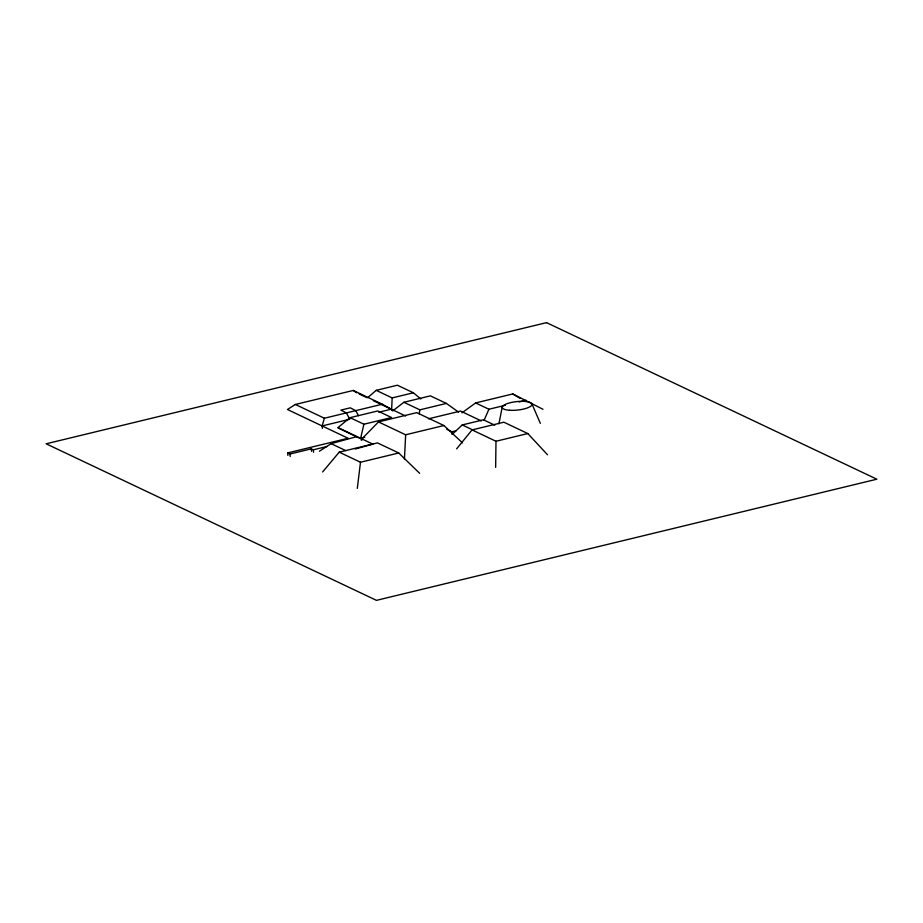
<?xml version="1.0" encoding="UTF-8"?>
<svg xmlns="http://www.w3.org/2000/svg" width="923" height="923" viewBox="0 0 923 923"><rect width="100%" height="100%" fill="white"/><g stroke="black" fill="none" stroke-linecap="round" stroke-linejoin="round"><path stroke-width="1.38" d="M495.651 467.338L495.986 441.252L472.045 429.91L456.631 448.832M391.617 410.412L392.16 397.917L376.203 390.348L367.677 397.651M404.447 458.985L405.647 434.791L378.488 421.915L360.985 439.844M357.293 488.417L360.489 462.238L398.736 452.985L419.642 473.314M419.227 413.746L419.85 409.847L446.363 403.42L458.581 412.096M498.939 423.772L502.227 407.031M355.217 448.993L372.892 444.136L338.014 427.58L350.048 417.658L377.692 410.966L391.548 417.531L363.904 424.222L360.628 438.287L364.723 437.306M322.392 428.41L322.127 425.941L324.4 418.234L382.307 404.216L391.283 409.201L378.834 412.212M484.09 420.277L488.925 409.247L505.423 405.255M322.6 471.976L339.214 452.155L377.461 442.902L398.736 452.985M452.235 434.375L462.238 424.938L483.444 419.803L494.786 425.18M392.679 410.943L403.882 402.278L430.395 395.863L446.363 403.42M461.938 412.846L475.633 402.936L512.75 393.948L542.989 409.293M319.45 451.209L331.115 443.663L356.936 436.579M382.307 404.216L353.255 390.452L295.348 404.47L287.445 409.5L348.144 438.275L287.63 452.916L287.895 455.397M376.203 390.348L397.409 385.214L413.366 392.783L420.819 398.99M392.16 397.917L413.366 392.783M322.127 425.941L349.794 419.238M378.488 421.915L416.735 412.65L443.894 425.526L462.515 442.878M428.457 418.823L460.519 411.058L481.333 420.923M287.63 452.916L289.949 454.012L311.27 448.855L313.289 449.813L327.077 446.478M519.164 401.92L526.041 400.259M405.647 434.791L443.894 425.526M446.859 429.345L451.958 431.768L456.112 430.764M472.045 429.91L503.866 422.203L527.806 433.556L547.512 454.774M495.986 441.252L527.806 433.556M475.633 402.936L488.925 409.247M462.238 424.938L473.58 430.314M403.882 402.278L419.85 409.847M359.162 393.971L366.869 397.628M373.296 400.674L405.589 415.973M350.048 417.658L363.904 424.222M295.348 404.47L324.4 418.234M338.06 427.96L360.166 438.46M331.115 443.663L345.837 450.643M339.214 452.155L360.489 462.238M512.75 393.948L520.087 398.298M353.255 390.452L356.59 392.748M358.47 415.708L355.782 410.643L350.244 407.839L340.852 410.112L346.39 412.916L349.079 417.981M531.902 403.801L540.336 423.357M451.958 431.768L452.224 434.237M361.539 437.41L361.851 440.236M313.289 449.813L313.555 452.282M311.27 448.855L311.536 451.324M289.949 454.012L290.214 456.493M546.543 322.646L46.15 443.801L376.457 600.354L876.85 479.199L546.543 322.646M509.496 410.262A14.999 4.257 -6.1 0 0 532.04 404.424A14.999 4.257 -6.1 0 0 509.819 402.82A14.999 4.257 -6.1 0 0 509.496 410.262"/></g></svg>
